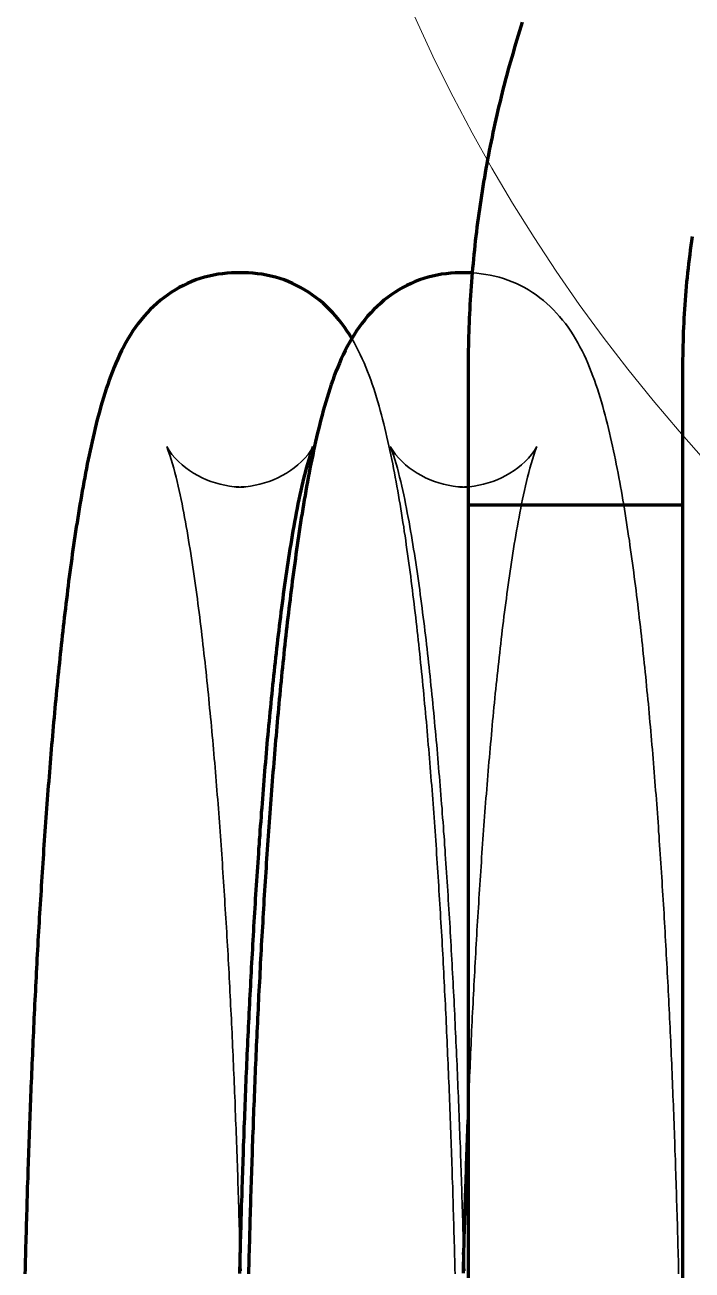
# Model space of a CAD drawing. Header units: millimetres. Extents: x 0 to 2382, y 0 to 420.
# Drawn here: x 262.36 to 269.67, y 297.55 to 311.2 of the extents above; entities that cross this region are included whole.
import ezdxf

# ---------------------------------------------------------------- set-up
doc = ezdxf.new("R2010")
doc.units = ezdxf.units.MM
doc.linetypes.add('IRAM-E-TRAZOS', pattern=[5, 4, -1])
for name, color, linetype, lineweight in [('01-VISIBLE', 7, 'CONTINUOUS', 70), ('02-OCULTA', 4, 'IRAM-E-TRAZOS', 35), ('08-FINA', 5, 'CONTINUOUS', 18)]:
    doc.layers.add(name, color=color, linetype=linetype, lineweight=lineweight)

msp = doc.modelspace()

# ---------------------------------------------------------------- linework, layer by layer
at = {"layer": '01-VISIBLE'}
for p, q in [((264.754, 308.485), (264.671, 308.485)), ((267.204, 308.485), (267.121, 308.485)), ((267.212, 307.436), (267.212, 305.938)), ((269.562, 307.436), (269.562, 305.938)), ((267.212, 305.938), (267.212, 290.177)), ((269.562, 305.938), (269.562, 290.177))]:
    msp.add_line(p, q, dxfattribs=at)
for points in [[(267.806, 311.235), (267.791, 311.187), (267.776, 311.139), (267.761, 311.092), (267.746, 311.044), (267.732, 310.996), (267.718, 310.947), (267.704, 310.899), (267.69, 310.851), (267.676, 310.803), (267.663, 310.755), (267.649, 310.706), (267.636, 310.658), (267.623, 310.609), (267.611, 310.561), (267.598, 310.512), (267.586, 310.464), (267.574, 310.415), (267.562, 310.366), (267.55, 310.318), (267.539, 310.269), (267.528, 310.22), (267.516, 310.171), (267.505, 310.122), (267.495, 310.073), (267.484, 310.024), (267.474, 309.975), (267.464, 309.926), (267.454, 309.877), (267.444, 309.828), (267.435, 309.778), (267.425, 309.729), (267.416, 309.68), (267.407, 309.631), (267.399, 309.581), (267.39, 309.532), (267.382, 309.482), (267.374, 309.433), (267.366, 309.383), (267.358, 309.334), (267.35, 309.284), (267.343, 309.235), (267.336, 309.185), (267.329, 309.135), (267.322, 309.086), (267.316, 309.036), (267.309, 308.986), (267.303, 308.937), (267.297, 308.887), (267.291, 308.837), (267.286, 308.787), (267.281, 308.737), (267.275, 308.687), (267.271, 308.637), (267.266, 308.588), (267.261, 308.538), (267.257, 308.488), (267.253, 308.438), (267.249, 308.388), (267.245, 308.338), (267.242, 308.288), (267.238, 308.238), (267.235, 308.188), (267.232, 308.138), (267.23, 308.088), (267.227, 308.037), (267.225, 307.987), (267.223, 307.937), (267.221, 307.887), (267.219, 307.837), (267.217, 307.787), (267.216, 307.737), (267.215, 307.687), (267.214, 307.637), (267.213, 307.586), (267.213, 307.536), (267.213, 307.486), (267.212, 307.436)], [(269.667, 308.883), (269.66, 308.834), (269.653, 308.784), (269.646, 308.734), (269.64, 308.685), (269.634, 308.635), (269.628, 308.585), (269.622, 308.535), (269.617, 308.486), (269.612, 308.436), (269.607, 308.386), (269.603, 308.336), (269.598, 308.286), (269.594, 308.236), (269.59, 308.186), (269.587, 308.136), (269.583, 308.087), (269.58, 308.037), (269.577, 307.987), (269.575, 307.937), (269.573, 307.887), (269.57, 307.837), (269.569, 307.786), (269.567, 307.736), (269.566, 307.686), (269.564, 307.636), (269.564, 307.586), (269.563, 307.536), (269.563, 307.486), (269.562, 307.436)], [(264.671, 308.485), (264.621, 308.484), (264.571, 308.481), (264.521, 308.476), (264.472, 308.47), (264.422, 308.461), (264.373, 308.45), (264.325, 308.438), (264.277, 308.423), (264.229, 308.407), (264.183, 308.389), (264.137, 308.369), (264.092, 308.347), (264.047, 308.324), (264.004, 308.299), (263.961, 308.272), (263.92, 308.244), (263.88, 308.215), (263.84, 308.184), (263.802, 308.151), (263.765, 308.117), (263.729, 308.082), (263.695, 308.046), (263.661, 308.009), (263.629, 307.97), (263.598, 307.931), (263.569, 307.89), (263.54, 307.849), (263.513, 307.807), (263.487, 307.764), (263.462, 307.721), (263.438, 307.677), (263.415, 307.633), (263.393, 307.587), (263.372, 307.542), (263.352, 307.496), (263.333, 307.45), (263.314, 307.403), (263.296, 307.357), (263.279, 307.309), (263.263, 307.262), (263.247, 307.215), (263.231, 307.167), (263.217, 307.119), (263.202, 307.071), (263.188, 307.023), (263.175, 306.975), (263.162, 306.926), (263.149, 306.878), (263.137, 306.829), (263.125, 306.781), (263.113, 306.732), (263.102, 306.683), (263.091, 306.634), (263.08, 306.585), (263.069, 306.536), (263.059, 306.487), (263.049, 306.438), (263.039, 306.389), (263.029, 306.34), (263.02, 306.291), (263.011, 306.242), (263.001, 306.192), (262.993, 306.143), (262.984, 306.094), (262.975, 306.044), (262.967, 305.995), (262.958, 305.946), (262.95, 305.896), (262.942, 305.847), (262.934, 305.797), (262.927, 305.748), (262.919, 305.698), (262.911, 305.649), (262.904, 305.599), (262.897, 305.55), (262.889, 305.5), (262.882, 305.451), (262.875, 305.401), (262.869, 305.351), (262.862, 305.302), (262.855, 305.252), (262.848, 305.202), (262.842, 305.153), (262.835, 305.103), (262.829, 305.053), (262.823, 305.004), (262.817, 304.954), (262.811, 304.904), (262.805, 304.854), (262.799, 304.805), (262.793, 304.755), (262.787, 304.705), (262.781, 304.655), (262.776, 304.606), (262.77, 304.556), (262.764, 304.506), (262.759, 304.456), (262.754, 304.406), (262.748, 304.357), (262.743, 304.307), (262.738, 304.257), (262.733, 304.207), (262.727, 304.157), (262.722, 304.108), (262.717, 304.058), (262.712, 304.008), (262.708, 303.958), (262.703, 303.908), (262.698, 303.858), (262.693, 303.808), (262.688, 303.758), (262.684, 303.709), (262.679, 303.659), (262.675, 303.609), (262.67, 303.559), (262.666, 303.509), (262.661, 303.459), (262.657, 303.409), (262.653, 303.359), (262.648, 303.309), (262.644, 303.259), (262.64, 303.21), (262.636, 303.16), (262.632, 303.11), (262.628, 303.06), (262.624, 303.01), (262.62, 302.96), (262.616, 302.91), (262.612, 302.86), (262.608, 302.81), (262.604, 302.76), (262.6, 302.71), (262.597, 302.66), (262.593, 302.61), (262.589, 302.56), (262.586, 302.51), (262.582, 302.46), (262.578, 302.41), (262.575, 302.36), (262.571, 302.31), (262.568, 302.261), (262.564, 302.211), (262.561, 302.161), (262.558, 302.111), (262.554, 302.061), (262.551, 302.011), (262.548, 301.961), (262.544, 301.911), (262.541, 301.861), (262.538, 301.811), (262.535, 301.761), (262.532, 301.711), (262.529, 301.661), (262.525, 301.611), (262.522, 301.561), (262.519, 301.511), (262.516, 301.461), (262.513, 301.411), (262.511, 301.361), (262.508, 301.311), (262.505, 301.261), (262.502, 301.211), (262.499, 301.161), (262.496, 301.111), (262.494, 301.061), (262.491, 301.01), (262.488, 300.96), (262.485, 300.91), (262.483, 300.86), (262.48, 300.81), (262.478, 300.76), (262.475, 300.71), (262.472, 300.66), (262.47, 300.61), (262.467, 300.56), (262.465, 300.51), (262.462, 300.46), (262.46, 300.41), (262.458, 300.36), (262.455, 300.31), (262.453, 300.26), (262.45, 300.21), (262.448, 300.16), (262.446, 300.11), (262.444, 300.06), (262.441, 300.01), (262.439, 299.96), (262.437, 299.91), (262.435, 299.86), (262.433, 299.81), (262.43, 299.76), (262.428, 299.71), (262.426, 299.659), (262.424, 299.609), (262.422, 299.559), (262.42, 299.509), (262.418, 299.459), (262.416, 299.409), (262.414, 299.359), (262.412, 299.309), (262.41, 299.259), (262.408, 299.209), (262.406, 299.159), (262.405, 299.109), (262.403, 299.059), (262.401, 299.009), (262.399, 298.959), (262.397, 298.909), (262.396, 298.859), (262.394, 298.808), (262.392, 298.758), (262.391, 298.708), (262.389, 298.658), (262.387, 298.608), (262.386, 298.558), (262.384, 298.508), (262.382, 298.458), (262.381, 298.408), (262.379, 298.358), (262.378, 298.308), (262.376, 298.258), (262.375, 298.208), (262.373, 298.158), (262.372, 298.107), (262.37, 298.057), (262.369, 298.007), (262.368, 297.957), (262.366, 297.907), (262.365, 297.857), (262.363, 297.807), (262.362, 297.757), (262.361, 297.707), (262.36, 297.657), (262.358, 297.607), (262.357, 297.557), (262.356, 297.507)], [(265.937, 307.766), (265.911, 307.808), (265.884, 307.85), (265.856, 307.891), (265.826, 307.932), (265.795, 307.971), (265.763, 308.01), (265.729, 308.047), (265.695, 308.083), (265.659, 308.118), (265.622, 308.152), (265.584, 308.184), (265.545, 308.215), (265.504, 308.245), (265.463, 308.273), (265.421, 308.299), (265.377, 308.324), (265.333, 308.348), (265.288, 308.369), (265.242, 308.389), (265.195, 308.407), (265.148, 308.423), (265.1, 308.438), (265.051, 308.45), (265.003, 308.461), (264.953, 308.47), (264.904, 308.476), (264.854, 308.481), (264.804, 308.484), (264.754, 308.485)], [(267.121, 308.485), (267.071, 308.484), (267.021, 308.481), (266.971, 308.476), (266.922, 308.47), (266.872, 308.461), (266.823, 308.45), (266.775, 308.438), (266.727, 308.423), (266.679, 308.407), (266.633, 308.389), (266.587, 308.369), (266.542, 308.347), (266.497, 308.324), (266.454, 308.299), (266.411, 308.272), (266.37, 308.244), (266.33, 308.215), (266.29, 308.184), (266.252, 308.151), (266.215, 308.117), (266.179, 308.082), (266.145, 308.046), (266.111, 308.009), (266.079, 307.97), (266.048, 307.931), (266.019, 307.89), (265.99, 307.849), (265.963, 307.807), (265.937, 307.764), (265.912, 307.721), (265.888, 307.677), (265.865, 307.633), (265.843, 307.587), (265.822, 307.542), (265.802, 307.496), (265.783, 307.45), (265.764, 307.403), (265.746, 307.357), (265.729, 307.309), (265.713, 307.262), (265.697, 307.215), (265.681, 307.167), (265.667, 307.119), (265.652, 307.071), (265.638, 307.023), (265.625, 306.975), (265.612, 306.926), (265.599, 306.878), (265.587, 306.829), (265.575, 306.781), (265.563, 306.732), (265.552, 306.683), (265.541, 306.634), (265.53, 306.585), (265.519, 306.536), (265.509, 306.487), (265.499, 306.438), (265.489, 306.389), (265.479, 306.34), (265.47, 306.291), (265.461, 306.242), (265.451, 306.192), (265.443, 306.143), (265.434, 306.094), (265.425, 306.044), (265.417, 305.995), (265.408, 305.946), (265.4, 305.896), (265.392, 305.847), (265.384, 305.797), (265.377, 305.748), (265.369, 305.698), (265.361, 305.649), (265.354, 305.599), (265.347, 305.55), (265.339, 305.5), (265.332, 305.451), (265.325, 305.401), (265.319, 305.351), (265.312, 305.302), (265.305, 305.252), (265.298, 305.202), (265.292, 305.153), (265.285, 305.103), (265.279, 305.053), (265.273, 305.004), (265.267, 304.954), (265.261, 304.904), (265.255, 304.854), (265.249, 304.805), (265.243, 304.755), (265.237, 304.705), (265.231, 304.655), (265.226, 304.606), (265.22, 304.556), (265.214, 304.506), (265.209, 304.456), (265.204, 304.406), (265.198, 304.357), (265.193, 304.307), (265.188, 304.257), (265.183, 304.207), (265.177, 304.157), (265.172, 304.108), (265.167, 304.058), (265.162, 304.008), (265.158, 303.958), (265.153, 303.908), (265.148, 303.858), (265.143, 303.808), (265.138, 303.758), (265.134, 303.709), (265.129, 303.659), (265.125, 303.609), (265.12, 303.559), (265.116, 303.509), (265.111, 303.459), (265.107, 303.409), (265.103, 303.359), (265.098, 303.309), (265.094, 303.259), (265.09, 303.21), (265.086, 303.16), (265.082, 303.11), (265.078, 303.06), (265.074, 303.01), (265.07, 302.96), (265.066, 302.91), (265.062, 302.86), (265.058, 302.81), (265.054, 302.76), (265.05, 302.71), (265.047, 302.66), (265.043, 302.61), (265.039, 302.56), (265.036, 302.51), (265.032, 302.46), (265.028, 302.41), (265.025, 302.36), (265.021, 302.31), (265.018, 302.261), (265.014, 302.211), (265.011, 302.161), (265.008, 302.111), (265.004, 302.061), (265.001, 302.011), (264.998, 301.961), (264.994, 301.911), (264.991, 301.861), (264.988, 301.811), (264.985, 301.761), (264.982, 301.711), (264.979, 301.661), (264.975, 301.611), (264.972, 301.561), (264.969, 301.511), (264.966, 301.461), (264.963, 301.411), (264.961, 301.361), (264.958, 301.311), (264.955, 301.261), (264.952, 301.211), (264.949, 301.161), (264.946, 301.111), (264.944, 301.061), (264.941, 301.01), (264.938, 300.96), (264.935, 300.91), (264.933, 300.86), (264.93, 300.81), (264.928, 300.76), (264.925, 300.71), (264.922, 300.66), (264.92, 300.61), (264.917, 300.56), (264.915, 300.51), (264.912, 300.46), (264.91, 300.41), (264.908, 300.36), (264.905, 300.31), (264.903, 300.26), (264.9, 300.21), (264.898, 300.16), (264.896, 300.11), (264.894, 300.06), (264.891, 300.01), (264.889, 299.96), (264.887, 299.91), (264.885, 299.86), (264.883, 299.81), (264.88, 299.76), (264.878, 299.71), (264.876, 299.659), (264.874, 299.609), (264.872, 299.559), (264.87, 299.509), (264.868, 299.459), (264.866, 299.409), (264.864, 299.359), (264.862, 299.309), (264.86, 299.259), (264.858, 299.209), (264.856, 299.159), (264.855, 299.109), (264.853, 299.059), (264.851, 299.009), (264.849, 298.959), (264.847, 298.909), (264.846, 298.859), (264.844, 298.808), (264.842, 298.758), (264.841, 298.708), (264.839, 298.658), (264.837, 298.608), (264.836, 298.558), (264.834, 298.508), (264.832, 298.458), (264.831, 298.408), (264.829, 298.358), (264.828, 298.308), (264.826, 298.258), (264.825, 298.208), (264.823, 298.158), (264.822, 298.107), (264.82, 298.057), (264.819, 298.007), (264.818, 297.957), (264.816, 297.907), (264.815, 297.857), (264.813, 297.807), (264.812, 297.757), (264.811, 297.707), (264.81, 297.657), (264.808, 297.607), (264.807, 297.557), (264.806, 297.507)], [(267.257, 308.484), (267.248, 308.485), (267.239, 308.485), (267.23, 308.485), (267.221, 308.485), (267.213, 308.485), (267.204, 308.485)], [(265.516, 306.581), (265.498, 306.534), (265.481, 306.487), (265.466, 306.439), (265.452, 306.391), (265.438, 306.343), (265.426, 306.294), (265.413, 306.246), (265.402, 306.197), (265.39, 306.148), (265.379, 306.099), (265.369, 306.05), (265.358, 306.001), (265.348, 305.952), (265.338, 305.903), (265.329, 305.854), (265.32, 305.804), (265.311, 305.755), (265.302, 305.706), (265.293, 305.656), (265.284, 305.607), (265.276, 305.557), (265.268, 305.508), (265.26, 305.458), (265.252, 305.409), (265.244, 305.359), (265.237, 305.31), (265.229, 305.26), (265.222, 305.211), (265.215, 305.161), (265.208, 305.111), (265.201, 305.062), (265.194, 305.012), (265.187, 304.962), (265.181, 304.913), (265.174, 304.863), (265.168, 304.813), (265.161, 304.763), (265.155, 304.714), (265.149, 304.664), (265.143, 304.614), (265.137, 304.564), (265.131, 304.515), (265.125, 304.465), (265.119, 304.415), (265.113, 304.365), (265.108, 304.315), (265.102, 304.266), (265.097, 304.216), (265.091, 304.166), (265.086, 304.116), (265.081, 304.066), (265.075, 304.016), (265.07, 303.966), (265.065, 303.917), (265.06, 303.867), (265.055, 303.817), (265.05, 303.767), (265.045, 303.717), (265.04, 303.667), (265.036, 303.617), (265.031, 303.567), (265.026, 303.517), (265.022, 303.467), (265.017, 303.417), (265.012, 303.367), (265.008, 303.318), (265.004, 303.268), (264.999, 303.218), (264.995, 303.168), (264.991, 303.118), (264.986, 303.068), (264.982, 303.018), (264.978, 302.968), (264.974, 302.918), (264.97, 302.868), (264.966, 302.818), (264.962, 302.768), (264.958, 302.718), (264.954, 302.668), (264.95, 302.618), (264.946, 302.568), (264.943, 302.518), (264.939, 302.468), (264.935, 302.418), (264.931, 302.368), (264.928, 302.318), (264.924, 302.268), (264.921, 302.218), (264.917, 302.168), (264.914, 302.118), (264.91, 302.068), (264.907, 302.018), (264.903, 301.968), (264.9, 301.918), (264.897, 301.868), (264.893, 301.818), (264.89, 301.768), (264.887, 301.718), (264.884, 301.668), (264.88, 301.618), (264.877, 301.568), (264.874, 301.517), (264.871, 301.467), (264.868, 301.417), (264.865, 301.367), (264.862, 301.317), (264.859, 301.267), (264.856, 301.217), (264.853, 301.167), (264.85, 301.117), (264.848, 301.067), (264.845, 301.017), (264.842, 300.967), (264.839, 300.917), (264.836, 300.867), (264.834, 300.817), (264.831, 300.767), (264.828, 300.717), (264.826, 300.666), (264.823, 300.616), (264.821, 300.566), (264.818, 300.516), (264.816, 300.466), (264.813, 300.416), (264.811, 300.366), (264.808, 300.316), (264.806, 300.266), (264.803, 300.216), (264.801, 300.166), (264.799, 300.116), (264.796, 300.065), (264.794, 300.015), (264.792, 299.965), (264.789, 299.915), (264.787, 299.865), (264.785, 299.815), (264.783, 299.765), (264.781, 299.715), (264.778, 299.665), (264.776, 299.615), (264.774, 299.565), (264.772, 299.514), (264.77, 299.464), (264.768, 299.414), (264.766, 299.364), (264.764, 299.314), (264.762, 299.264), (264.76, 299.214), (264.758, 299.164), (264.756, 299.114), (264.755, 299.063), (264.753, 299.013), (264.751, 298.963), (264.749, 298.913), (264.747, 298.863), (264.746, 298.813), (264.744, 298.763), (264.742, 298.713), (264.74, 298.663), (264.739, 298.612), (264.737, 298.562), (264.735, 298.512), (264.734, 298.462), (264.732, 298.412), (264.731, 298.362), (264.729, 298.312), (264.727, 298.262), (264.726, 298.212), (264.724, 298.161), (264.723, 298.111), (264.721, 298.061), (264.72, 298.011), (264.719, 297.961), (264.717, 297.911), (264.716, 297.861), (264.714, 297.811), (264.713, 297.76), (264.712, 297.71), (264.71, 297.66), (264.709, 297.61), (264.708, 297.56), (264.707, 297.51)], [(268.387, 305.938), (268.336, 305.938), (268.285, 305.938), (268.234, 305.938), (268.183, 305.938), (268.132, 305.938), (268.081, 305.938), (268.03, 305.938), (267.979, 305.938), (267.928, 305.938), (267.877, 305.938), (267.826, 305.938), (267.774, 305.938), (267.723, 305.938), (267.672, 305.938), (267.621, 305.938), (267.57, 305.938), (267.519, 305.938), (267.468, 305.938), (267.417, 305.938), (267.366, 305.938), (267.315, 305.938), (267.264, 305.938), (267.212, 305.938)], [(268.387, 305.938), (268.336, 305.938), (268.285, 305.938), (268.234, 305.938), (268.183, 305.938), (268.132, 305.938), (268.081, 305.938), (268.03, 305.938), (267.979, 305.938), (267.928, 305.938), (267.877, 305.938), (267.826, 305.938), (267.774, 305.938), (267.723, 305.938), (267.672, 305.938), (267.621, 305.938), (267.57, 305.938), (267.519, 305.938), (267.468, 305.938), (267.417, 305.938), (267.366, 305.938), (267.315, 305.938), (267.264, 305.938), (267.212, 305.938)], [(269.562, 305.938), (269.511, 305.938), (269.46, 305.938), (269.409, 305.938), (269.358, 305.938), (269.307, 305.938), (269.256, 305.938), (269.205, 305.938), (269.154, 305.938), (269.103, 305.938), (269.052, 305.938), (269.001, 305.938), (268.949, 305.938), (268.898, 305.938), (268.847, 305.938), (268.796, 305.938), (268.745, 305.938), (268.694, 305.938), (268.643, 305.938), (268.592, 305.938), (268.541, 305.938), (268.49, 305.938), (268.439, 305.938), (268.387, 305.938)], [(269.562, 305.938), (269.511, 305.938), (269.46, 305.938), (269.409, 305.938), (269.358, 305.938), (269.307, 305.938), (269.256, 305.938), (269.205, 305.938), (269.154, 305.938), (269.103, 305.938), (269.052, 305.938), (269.001, 305.938), (268.949, 305.938), (268.898, 305.938), (268.847, 305.938), (268.796, 305.938), (268.745, 305.938), (268.694, 305.938), (268.643, 305.938), (268.592, 305.938), (268.541, 305.938), (268.49, 305.938), (268.439, 305.938), (268.387, 305.938)], [(267.212, 299.272), (267.211, 299.222), (267.209, 299.172), (267.207, 299.121), (267.205, 299.071), (267.203, 299.021), (267.201, 298.971), (267.199, 298.921), (267.198, 298.871), (267.196, 298.82), (267.194, 298.77), (267.192, 298.72), (267.191, 298.67), (267.189, 298.62), (267.187, 298.569), (267.186, 298.519), (267.184, 298.469), (267.182, 298.419), (267.181, 298.369), (267.179, 298.318), (267.178, 298.268), (267.176, 298.218), (267.175, 298.168), (267.173, 298.118), (267.172, 298.067), (267.17, 298.017), (267.169, 297.967), (267.167, 297.917), (267.166, 297.867), (267.165, 297.816), (267.163, 297.766), (267.162, 297.716), (267.161, 297.666), (267.159, 297.616), (267.158, 297.565), (267.157, 297.515)], [(264.718, 297.539), (264.716, 297.589), (264.715, 297.64), (264.714, 297.69), (264.713, 297.741)], [(267.168, 297.539), (267.166, 297.589), (267.165, 297.64), (267.164, 297.69), (267.163, 297.741)]]:
    msp.add_lwpolyline(points, dxfattribs=at)
at = {"layer": '02-OCULTA'}
for p, q in [((264.754, 306.135), (264.671, 306.135)), ((267.204, 306.135), (267.121, 306.135))]:
    msp.add_line(p, q, dxfattribs=at)
for points in [[(269.519, 297.506), (269.518, 297.556), (269.517, 297.606), (269.516, 297.656), (269.514, 297.706), (269.513, 297.756), (269.512, 297.806), (269.51, 297.856), (269.509, 297.906), (269.508, 297.957), (269.506, 298.007), (269.505, 298.057), (269.503, 298.107), (269.502, 298.157), (269.5, 298.207), (269.499, 298.257), (269.497, 298.307), (269.496, 298.357), (269.494, 298.407), (269.493, 298.457), (269.491, 298.507), (269.489, 298.557), (269.488, 298.607), (269.486, 298.657), (269.484, 298.707), (269.483, 298.758), (269.481, 298.808), (269.479, 298.858), (269.478, 298.908), (269.476, 298.958), (269.474, 299.008), (269.472, 299.058), (269.47, 299.108), (269.469, 299.158), (269.467, 299.208), (269.465, 299.258), (269.463, 299.308), (269.461, 299.358), (269.459, 299.408), (269.457, 299.458), (269.455, 299.508), (269.453, 299.558), (269.451, 299.608), (269.449, 299.658), (269.447, 299.709), (269.445, 299.759), (269.443, 299.809), (269.44, 299.859), (269.438, 299.909), (269.436, 299.959), (269.434, 300.009), (269.432, 300.059), (269.429, 300.109), (269.427, 300.159), (269.425, 300.209), (269.422, 300.259), (269.42, 300.309), (269.418, 300.359), (269.415, 300.409), (269.413, 300.459), (269.41, 300.509), (269.408, 300.559), (269.405, 300.609), (269.403, 300.659), (269.4, 300.709), (269.398, 300.759), (269.395, 300.809), (269.392, 300.859), (269.39, 300.909), (269.387, 300.959), (269.384, 301.009), (269.382, 301.059), (269.379, 301.109), (269.376, 301.159), (269.373, 301.209), (269.37, 301.259), (269.367, 301.309), (269.365, 301.359), (269.362, 301.409), (269.359, 301.459), (269.356, 301.509), (269.353, 301.559), (269.35, 301.609), (269.347, 301.659), (269.343, 301.709), (269.34, 301.759), (269.337, 301.809), (269.334, 301.859), (269.331, 301.909), (269.327, 301.959), (269.324, 302.009), (269.321, 302.059), (269.318, 302.109), (269.314, 302.159), (269.311, 302.209), (269.307, 302.259), (269.304, 302.309), (269.3, 302.359), (269.297, 302.409), (269.293, 302.459), (269.29, 302.509), (269.286, 302.559), (269.282, 302.609), (269.279, 302.659), (269.275, 302.709), (269.271, 302.759), (269.267, 302.809), (269.263, 302.858), (269.259, 302.908), (269.255, 302.958), (269.251, 303.008), (269.247, 303.058), (269.243, 303.108), (269.239, 303.158), (269.235, 303.208), (269.231, 303.258), (269.227, 303.308), (269.222, 303.358), (269.218, 303.408), (269.214, 303.457), (269.209, 303.507), (269.205, 303.557), (269.2, 303.607), (269.196, 303.657), (269.191, 303.707), (269.187, 303.757), (269.182, 303.807), (269.177, 303.857), (269.172, 303.906), (269.168, 303.956), (269.163, 304.006), (269.158, 304.056), (269.153, 304.106), (269.148, 304.156), (269.143, 304.205), (269.137, 304.255), (269.132, 304.305), (269.127, 304.355), (269.122, 304.405), (269.116, 304.454), (269.111, 304.504), (269.105, 304.554), (269.1, 304.604), (269.094, 304.654), (269.088, 304.703), (269.082, 304.753), (269.077, 304.803), (269.071, 304.853), (269.065, 304.902), (269.059, 304.952), (269.052, 305.002), (269.046, 305.051), (269.04, 305.101), (269.033, 305.151), (269.027, 305.2), (269.02, 305.25), (269.014, 305.3), (269.007, 305.349), (269, 305.399), (268.993, 305.449), (268.986, 305.498), (268.979, 305.548), (268.971, 305.597), (268.964, 305.647), (268.956, 305.696), (268.949, 305.746), (268.941, 305.795), (268.933, 305.845), (268.925, 305.894), (268.917, 305.944), (268.909, 305.993), (268.9, 306.042), (268.892, 306.092), (268.883, 306.141), (268.874, 306.19), (268.865, 306.24), (268.855, 306.289), (268.846, 306.338), (268.836, 306.387), (268.826, 306.436), (268.816, 306.485), (268.806, 306.534), (268.795, 306.583), (268.785, 306.632), (268.774, 306.681), (268.762, 306.73), (268.751, 306.778), (268.739, 306.827), (268.726, 306.876), (268.714, 306.924), (268.701, 306.972), (268.687, 307.021), (268.673, 307.069), (268.659, 307.117), (268.644, 307.165), (268.629, 307.212), (268.613, 307.26), (268.597, 307.307), (268.58, 307.354), (268.562, 307.401), (268.543, 307.448), (268.524, 307.494), (268.504, 307.54), (268.483, 307.585), (268.461, 307.63), (268.438, 307.675), (268.414, 307.719), (268.389, 307.762), (268.363, 307.805), (268.336, 307.847), (268.308, 307.888), (268.278, 307.929), (268.247, 307.968), (268.215, 308.007), (268.182, 308.044), (268.147, 308.08), (268.112, 308.116), (268.075, 308.149), (268.037, 308.182), (267.997, 308.213), (267.957, 308.243), (267.916, 308.271), (267.873, 308.298), (267.83, 308.323), (267.786, 308.346), (267.741, 308.368), (267.695, 308.388), (267.648, 308.406), (267.601, 308.422), (267.553, 308.437), (267.504, 308.449), (267.455, 308.46), (267.406, 308.469), (267.356, 308.476), (267.307, 308.481), (267.257, 308.484)], [(267.069, 297.507), (267.068, 297.557), (267.067, 297.607), (267.065, 297.657), (267.064, 297.707), (267.063, 297.757), (267.062, 297.807), (267.06, 297.858), (267.059, 297.908), (267.057, 297.958), (267.056, 298.008), (267.055, 298.058), (267.053, 298.108), (267.052, 298.158), (267.05, 298.208), (267.049, 298.258), (267.047, 298.308), (267.046, 298.358), (267.044, 298.408), (267.043, 298.458), (267.041, 298.509), (267.039, 298.559), (267.038, 298.609), (267.036, 298.659), (267.034, 298.709), (267.033, 298.759), (267.031, 298.809), (267.029, 298.859), (267.028, 298.909), (267.026, 298.959), (267.024, 299.009), (267.022, 299.059), (267.02, 299.109), (267.018, 299.159), (267.017, 299.21), (267.015, 299.26), (267.013, 299.31), (267.011, 299.36), (267.009, 299.41), (267.007, 299.46), (267.005, 299.51), (267.003, 299.56), (267.001, 299.61), (266.999, 299.66), (266.997, 299.71), (266.995, 299.76), (266.992, 299.81), (266.99, 299.86), (266.988, 299.91), (266.986, 299.96), (266.984, 300.01), (266.981, 300.061), (266.979, 300.111), (266.977, 300.161), (266.975, 300.211), (266.972, 300.261), (266.97, 300.311), (266.967, 300.361), (266.965, 300.411), (266.963, 300.461), (266.96, 300.511), (266.958, 300.561), (266.955, 300.611), (266.953, 300.661), (266.95, 300.711), (266.947, 300.761), (266.945, 300.811), (266.942, 300.861), (266.94, 300.911), (266.937, 300.961), (266.934, 301.011), (266.931, 301.061), (266.929, 301.111), (266.926, 301.161), (266.923, 301.211), (266.92, 301.261), (266.917, 301.311), (266.914, 301.361), (266.911, 301.411), (266.909, 301.461), (266.906, 301.511), (266.903, 301.561), (266.899, 301.611), (266.896, 301.661), (266.893, 301.711), (266.89, 301.761), (266.887, 301.811), (266.884, 301.861), (266.881, 301.911), (266.877, 301.961), (266.874, 302.011), (266.871, 302.061), (266.867, 302.111), (266.864, 302.161), (266.861, 302.211), (266.857, 302.261), (266.854, 302.311), (266.85, 302.361), (266.847, 302.411), (266.843, 302.461), (266.839, 302.511), (266.836, 302.561), (266.832, 302.611), (266.828, 302.661), (266.825, 302.711), (266.821, 302.761), (266.817, 302.811), (266.813, 302.861), (266.809, 302.911), (266.805, 302.961), (266.801, 303.011), (266.797, 303.061), (266.793, 303.111), (266.789, 303.161), (266.785, 303.211), (266.781, 303.26), (266.776, 303.31), (266.772, 303.36), (266.768, 303.41), (266.764, 303.46), (266.759, 303.51), (266.755, 303.56), (266.75, 303.61), (266.746, 303.66), (266.741, 303.71), (266.736, 303.76), (266.732, 303.809), (266.727, 303.859), (266.722, 303.909), (266.717, 303.959), (266.712, 304.009), (266.708, 304.059), (266.703, 304.109), (266.697, 304.158), (266.692, 304.208), (266.687, 304.258), (266.682, 304.308), (266.677, 304.358), (266.671, 304.408), (266.666, 304.457), (266.66, 304.507), (266.655, 304.557), (266.649, 304.607), (266.644, 304.657), (266.638, 304.706), (266.632, 304.756), (266.626, 304.806), (266.62, 304.856), (266.614, 304.905), (266.608, 304.955), (266.602, 305.005), (266.596, 305.054), (266.589, 305.104), (266.583, 305.154), (266.576, 305.204), (266.57, 305.253), (266.563, 305.303), (266.556, 305.352), (266.549, 305.402), (266.542, 305.452), (266.535, 305.501), (266.528, 305.551), (266.521, 305.6), (266.513, 305.65), (266.506, 305.7), (266.498, 305.749), (266.49, 305.799), (266.483, 305.848), (266.475, 305.897), (266.466, 305.947), (266.458, 305.996), (266.45, 306.046), (266.441, 306.095), (266.432, 306.144), (266.423, 306.194), (266.414, 306.243), (266.405, 306.292), (266.395, 306.341), (266.386, 306.391), (266.376, 306.44), (266.366, 306.489), (266.355, 306.538), (266.345, 306.587), (266.334, 306.636), (266.323, 306.684), (266.311, 306.733), (266.3, 306.782), (266.288, 306.831), (266.275, 306.879), (266.263, 306.928), (266.25, 306.976), (266.236, 307.024), (266.222, 307.072), (266.208, 307.12), (266.193, 307.168), (266.178, 307.216), (266.162, 307.263), (266.145, 307.311), (266.128, 307.358), (266.111, 307.405), (266.092, 307.451), (266.073, 307.497), (266.052, 307.543), (266.031, 307.589), (266.009, 307.634), (265.987, 307.678), (265.963, 307.722), (265.937, 307.766)], [(264.713, 297.741), (264.711, 297.791), (264.71, 297.841), (264.708, 297.892), (264.707, 297.942), (264.706, 297.992), (264.704, 298.042), (264.703, 298.093), (264.701, 298.143), (264.7, 298.193), (264.698, 298.243), (264.697, 298.293), (264.695, 298.344), (264.693, 298.394), (264.692, 298.444), (264.69, 298.494), (264.689, 298.545), (264.687, 298.595), (264.685, 298.645), (264.684, 298.695), (264.682, 298.746), (264.68, 298.796), (264.678, 298.846), (264.677, 298.896), (264.675, 298.946), (264.673, 298.997), (264.671, 299.047), (264.669, 299.097), (264.667, 299.147), (264.665, 299.197), (264.663, 299.248), (264.661, 299.298), (264.66, 299.348), (264.658, 299.398), (264.655, 299.449), (264.653, 299.499), (264.651, 299.549), (264.649, 299.599), (264.647, 299.649), (264.645, 299.7), (264.643, 299.75), (264.641, 299.8), (264.638, 299.85), (264.636, 299.9), (264.634, 299.951), (264.632, 300.001), (264.629, 300.051), (264.627, 300.101), (264.625, 300.151), (264.622, 300.202), (264.62, 300.252), (264.618, 300.302), (264.615, 300.352), (264.613, 300.402), (264.61, 300.453), (264.608, 300.503), (264.605, 300.553), (264.602, 300.603), (264.6, 300.653), (264.597, 300.703), (264.595, 300.754), (264.592, 300.804), (264.589, 300.854), (264.586, 300.904), (264.584, 300.954), (264.581, 301.005), (264.578, 301.055), (264.575, 301.105), (264.572, 301.155), (264.57, 301.205), (264.567, 301.255), (264.564, 301.306), (264.561, 301.356), (264.558, 301.406), (264.555, 301.456), (264.551, 301.506), (264.548, 301.556), (264.545, 301.607), (264.542, 301.657), (264.539, 301.707), (264.536, 301.757), (264.532, 301.807), (264.529, 301.857), (264.526, 301.907), (264.522, 301.958), (264.519, 302.008), (264.516, 302.058), (264.512, 302.108), (264.509, 302.158), (264.505, 302.208), (264.502, 302.258), (264.498, 302.308), (264.494, 302.359), (264.491, 302.409), (264.487, 302.459), (264.483, 302.509), (264.479, 302.559), (264.476, 302.609), (264.472, 302.659), (264.468, 302.709), (264.464, 302.759), (264.46, 302.81), (264.456, 302.86), (264.452, 302.91), (264.448, 302.96), (264.443, 303.01), (264.439, 303.06), (264.435, 303.11), (264.431, 303.16), (264.426, 303.21), (264.422, 303.26), (264.418, 303.31), (264.413, 303.36), (264.409, 303.41), (264.404, 303.46), (264.399, 303.51), (264.395, 303.561), (264.39, 303.611), (264.385, 303.661), (264.38, 303.711), (264.376, 303.761), (264.371, 303.811), (264.366, 303.861), (264.361, 303.911), (264.355, 303.961), (264.35, 304.011), (264.345, 304.061), (264.34, 304.111), (264.334, 304.16), (264.329, 304.21), (264.323, 304.26), (264.318, 304.31), (264.312, 304.36), (264.306, 304.41), (264.301, 304.46), (264.295, 304.51), (264.289, 304.56), (264.283, 304.61), (264.277, 304.66), (264.271, 304.71), (264.264, 304.759), (264.258, 304.809), (264.251, 304.859), (264.245, 304.909), (264.238, 304.959), (264.232, 305.009), (264.225, 305.058), (264.218, 305.108), (264.211, 305.158), (264.203, 305.208), (264.196, 305.257), (264.189, 305.307), (264.181, 305.357), (264.173, 305.406), (264.165, 305.456), (264.157, 305.506), (264.149, 305.555), (264.141, 305.605), (264.132, 305.654), (264.124, 305.704), (264.115, 305.753), (264.106, 305.803), (264.096, 305.852), (264.087, 305.901), (264.077, 305.951), (264.067, 306), (264.057, 306.049), (264.046, 306.098), (264.035, 306.147), (264.024, 306.196), (264.012, 306.245), (264, 306.294), (263.987, 306.342), (263.973, 306.391), (263.959, 306.439), (263.944, 306.487), (263.927, 306.534), (263.909, 306.581)], [(263.909, 306.581), (263.936, 306.536), (263.967, 306.494), (264.002, 306.454), (264.038, 306.417), (264.077, 306.381), (264.118, 306.348), (264.16, 306.317), (264.204, 306.289), (264.25, 306.262), (264.297, 306.238), (264.345, 306.217), (264.393, 306.198), (264.443, 306.181), (264.494, 306.167), (264.545, 306.156), (264.597, 306.147), (264.649, 306.14), (264.701, 306.137), (264.754, 306.135)], [(264.671, 306.135), (264.724, 306.137), (264.776, 306.14), (264.828, 306.147), (264.88, 306.156), (264.931, 306.167), (264.982, 306.181), (265.032, 306.198), (265.08, 306.217), (265.128, 306.238), (265.175, 306.262), (265.221, 306.289), (265.265, 306.317), (265.307, 306.348), (265.348, 306.381), (265.387, 306.417), (265.423, 306.454), (265.458, 306.494), (265.489, 306.536), (265.516, 306.581)], [(267.163, 297.741), (267.161, 297.791), (267.16, 297.841), (267.158, 297.892), (267.157, 297.942), (267.156, 297.992), (267.154, 298.042), (267.153, 298.093), (267.151, 298.143), (267.15, 298.193), (267.148, 298.243), (267.147, 298.293), (267.145, 298.344), (267.143, 298.394), (267.142, 298.444), (267.14, 298.494), (267.139, 298.545), (267.137, 298.595), (267.135, 298.645), (267.134, 298.695), (267.132, 298.746), (267.13, 298.796), (267.128, 298.846), (267.127, 298.896), (267.125, 298.946), (267.123, 298.997), (267.121, 299.047), (267.119, 299.097), (267.117, 299.147), (267.115, 299.197), (267.113, 299.248), (267.111, 299.298), (267.11, 299.348), (267.108, 299.398), (267.105, 299.449), (267.103, 299.499), (267.101, 299.549), (267.099, 299.599), (267.097, 299.649), (267.095, 299.7), (267.093, 299.75), (267.091, 299.8), (267.088, 299.85), (267.086, 299.9), (267.084, 299.951), (267.082, 300.001), (267.079, 300.051), (267.077, 300.101), (267.075, 300.151), (267.072, 300.202), (267.07, 300.252), (267.068, 300.302), (267.065, 300.352), (267.063, 300.402), (267.06, 300.453), (267.058, 300.503), (267.055, 300.553), (267.052, 300.603), (267.05, 300.653), (267.047, 300.703), (267.045, 300.754), (267.042, 300.804), (267.039, 300.854), (267.036, 300.904), (267.034, 300.954), (267.031, 301.005), (267.028, 301.055), (267.025, 301.105), (267.022, 301.155), (267.02, 301.205), (267.017, 301.255), (267.014, 301.306), (267.011, 301.356), (267.008, 301.406), (267.005, 301.456), (267.001, 301.506), (266.998, 301.556), (266.995, 301.607), (266.992, 301.657), (266.989, 301.707), (266.986, 301.757), (266.982, 301.807), (266.979, 301.857), (266.976, 301.907), (266.972, 301.958), (266.969, 302.008), (266.966, 302.058), (266.962, 302.108), (266.959, 302.158), (266.955, 302.208), (266.952, 302.258), (266.948, 302.308), (266.944, 302.359), (266.941, 302.409), (266.937, 302.459), (266.933, 302.509), (266.929, 302.559), (266.926, 302.609), (266.922, 302.659), (266.918, 302.709), (266.914, 302.759), (266.91, 302.81), (266.906, 302.86), (266.902, 302.91), (266.898, 302.96), (266.893, 303.01), (266.889, 303.06), (266.885, 303.11), (266.881, 303.16), (266.876, 303.21), (266.872, 303.26), (266.868, 303.31), (266.863, 303.36), (266.859, 303.41), (266.854, 303.46), (266.849, 303.51), (266.845, 303.561), (266.84, 303.611), (266.835, 303.661), (266.83, 303.711), (266.826, 303.761), (266.821, 303.811), (266.816, 303.861), (266.811, 303.911), (266.805, 303.961), (266.8, 304.011), (266.795, 304.061), (266.79, 304.111), (266.784, 304.16), (266.779, 304.21), (266.773, 304.26), (266.768, 304.31), (266.762, 304.36), (266.756, 304.41), (266.751, 304.46), (266.745, 304.51), (266.739, 304.56), (266.733, 304.61), (266.727, 304.66), (266.721, 304.71), (266.714, 304.759), (266.708, 304.809), (266.701, 304.859), (266.695, 304.909), (266.688, 304.959), (266.682, 305.009), (266.675, 305.058), (266.668, 305.108), (266.661, 305.158), (266.653, 305.208), (266.646, 305.257), (266.639, 305.307), (266.631, 305.357), (266.623, 305.406), (266.615, 305.456), (266.607, 305.506), (266.599, 305.555), (266.591, 305.605), (266.582, 305.654), (266.574, 305.704), (266.565, 305.753), (266.556, 305.803), (266.546, 305.852), (266.537, 305.901), (266.527, 305.951), (266.517, 306), (266.507, 306.049), (266.496, 306.098), (266.485, 306.147), (266.474, 306.196), (266.462, 306.245), (266.45, 306.294), (266.437, 306.342), (266.423, 306.391), (266.409, 306.439), (266.394, 306.487), (266.377, 306.534), (266.359, 306.581)], [(266.359, 306.581), (266.386, 306.536), (266.417, 306.494), (266.452, 306.454), (266.488, 306.417), (266.527, 306.381), (266.568, 306.348), (266.61, 306.317), (266.654, 306.289), (266.7, 306.262), (266.747, 306.238), (266.795, 306.217), (266.843, 306.198), (266.893, 306.181), (266.944, 306.167), (266.995, 306.156), (267.047, 306.147), (267.099, 306.14), (267.151, 306.137), (267.204, 306.135)], [(267.121, 306.135), (267.174, 306.137), (267.226, 306.14), (267.278, 306.147), (267.33, 306.156), (267.381, 306.167), (267.432, 306.181), (267.482, 306.198), (267.53, 306.217), (267.578, 306.238), (267.625, 306.262), (267.671, 306.289), (267.715, 306.317), (267.757, 306.348), (267.798, 306.381), (267.837, 306.417), (267.873, 306.454), (267.908, 306.494), (267.939, 306.536), (267.966, 306.581)], [(267.966, 306.581), (267.948, 306.534), (267.931, 306.487), (267.916, 306.439), (267.902, 306.391), (267.888, 306.343), (267.876, 306.295), (267.863, 306.246), (267.852, 306.197), (267.84, 306.149), (267.829, 306.1), (267.819, 306.051), (267.808, 306.002), (267.798, 305.953), (267.789, 305.904), (267.779, 305.854), (267.77, 305.805), (267.761, 305.756), (267.752, 305.707), (267.743, 305.657), (267.735, 305.608), (267.726, 305.559), (267.718, 305.509), (267.71, 305.46), (267.702, 305.41), (267.695, 305.361), (267.687, 305.311), (267.68, 305.262), (267.672, 305.212), (267.665, 305.163), (267.658, 305.113), (267.651, 305.063), (267.644, 305.014), (267.637, 304.964), (267.631, 304.915), (267.624, 304.865), (267.618, 304.815), (267.611, 304.765), (267.605, 304.716), (267.599, 304.666), (267.593, 304.616), (267.587, 304.567), (267.581, 304.517), (267.575, 304.467), (267.569, 304.417), (267.564, 304.368), (267.558, 304.318), (267.552, 304.268), (267.547, 304.218), (267.542, 304.169), (267.536, 304.119), (267.531, 304.069), (267.526, 304.019), (267.52, 303.969), (267.515, 303.919), (267.51, 303.87), (267.505, 303.82), (267.5, 303.77), (267.495, 303.72), (267.491, 303.67), (267.486, 303.62), (267.481, 303.571), (267.477, 303.521), (267.472, 303.471), (267.467, 303.421), (267.463, 303.371), (267.458, 303.321), (267.454, 303.271), (267.45, 303.221), (267.445, 303.171), (267.441, 303.122), (267.437, 303.072), (267.433, 303.022), (267.428, 302.972), (267.424, 302.922), (267.42, 302.872), (267.416, 302.822), (267.412, 302.772), (267.408, 302.722), (267.404, 302.672), (267.4, 302.622), (267.397, 302.572), (267.393, 302.522), (267.389, 302.472), (267.385, 302.423), (267.382, 302.373), (267.378, 302.323), (267.375, 302.273), (267.371, 302.223), (267.367, 302.173), (267.364, 302.123), (267.36, 302.073), (267.357, 302.023), (267.354, 301.973), (267.35, 301.923), (267.347, 301.873), (267.344, 301.823), (267.34, 301.773), (267.337, 301.723), (267.334, 301.673), (267.331, 301.623), (267.328, 301.573), (267.325, 301.523), (267.321, 301.473), (267.318, 301.423), (267.315, 301.373), (267.312, 301.323), (267.309, 301.273), (267.307, 301.223), (267.304, 301.173), (267.301, 301.123), (267.298, 301.073), (267.295, 301.023), (267.292, 300.973), (267.29, 300.923), (267.287, 300.873), (267.284, 300.823), (267.281, 300.773), (267.279, 300.723), (267.276, 300.673), (267.274, 300.623), (267.271, 300.573), (267.268, 300.523), (267.266, 300.473), (267.263, 300.423), (267.261, 300.373), (267.258, 300.323), (267.256, 300.273), (267.254, 300.223), (267.251, 300.173), (267.249, 300.123), (267.247, 300.073), (267.244, 300.023), (267.242, 299.973), (267.24, 299.923), (267.238, 299.872), (267.235, 299.822), (267.233, 299.772), (267.231, 299.722), (267.229, 299.672), (267.227, 299.622), (267.225, 299.572), (267.223, 299.522), (267.22, 299.472), (267.218, 299.422), (267.216, 299.372), (267.214, 299.322), (267.212, 299.272)], [(267.212, 305.938), (267.262, 305.938), (267.312, 305.938), (267.362, 305.938), (267.412, 305.938), (267.462, 305.938), (267.512, 305.938), (267.562, 305.938), (267.612, 305.938), (267.662, 305.938), (267.712, 305.938), (267.762, 305.938), (267.812, 305.938), (267.862, 305.938), (267.912, 305.938), (267.962, 305.938), (268.012, 305.938), (268.062, 305.938), (268.112, 305.938), (268.162, 305.938), (268.212, 305.938), (268.262, 305.938), (268.312, 305.938), (268.362, 305.938), (268.412, 305.938), (268.462, 305.938), (268.512, 305.938), (268.562, 305.938), (268.612, 305.938), (268.662, 305.938), (268.712, 305.938), (268.762, 305.938), (268.812, 305.938), (268.862, 305.938), (268.912, 305.938), (268.962, 305.938), (269.012, 305.938), (269.062, 305.938), (269.112, 305.938), (269.162, 305.938), (269.212, 305.938), (269.262, 305.938), (269.312, 305.938), (269.362, 305.938), (269.412, 305.938), (269.462, 305.938), (269.512, 305.938), (269.562, 305.938)], [(267.212, 305.938), (267.262, 305.938), (267.312, 305.938), (267.362, 305.938), (267.412, 305.938), (267.462, 305.938), (267.512, 305.938), (267.562, 305.938), (267.612, 305.938), (267.662, 305.938), (267.712, 305.938), (267.762, 305.938), (267.812, 305.938), (267.862, 305.938), (267.912, 305.938), (267.962, 305.938), (268.012, 305.938), (268.062, 305.938), (268.112, 305.938), (268.162, 305.938), (268.212, 305.938), (268.262, 305.938), (268.312, 305.938), (268.362, 305.938), (268.412, 305.938), (268.462, 305.938), (268.512, 305.938), (268.562, 305.938), (268.612, 305.938), (268.662, 305.938), (268.712, 305.938), (268.762, 305.938), (268.812, 305.938), (268.862, 305.938), (268.912, 305.938), (268.962, 305.938), (269.012, 305.938), (269.062, 305.938), (269.112, 305.938), (269.162, 305.938), (269.212, 305.938), (269.262, 305.938), (269.312, 305.938), (269.362, 305.938), (269.412, 305.938), (269.462, 305.938), (269.512, 305.938), (269.562, 305.938)]]:
    msp.add_lwpolyline(points, dxfattribs=at)
at = {"layer": '08-FINA'}
msp.add_circle((283.45, 318.8), 18.417, dxfattribs=at)

doc.saveas('drawing.dxf')
